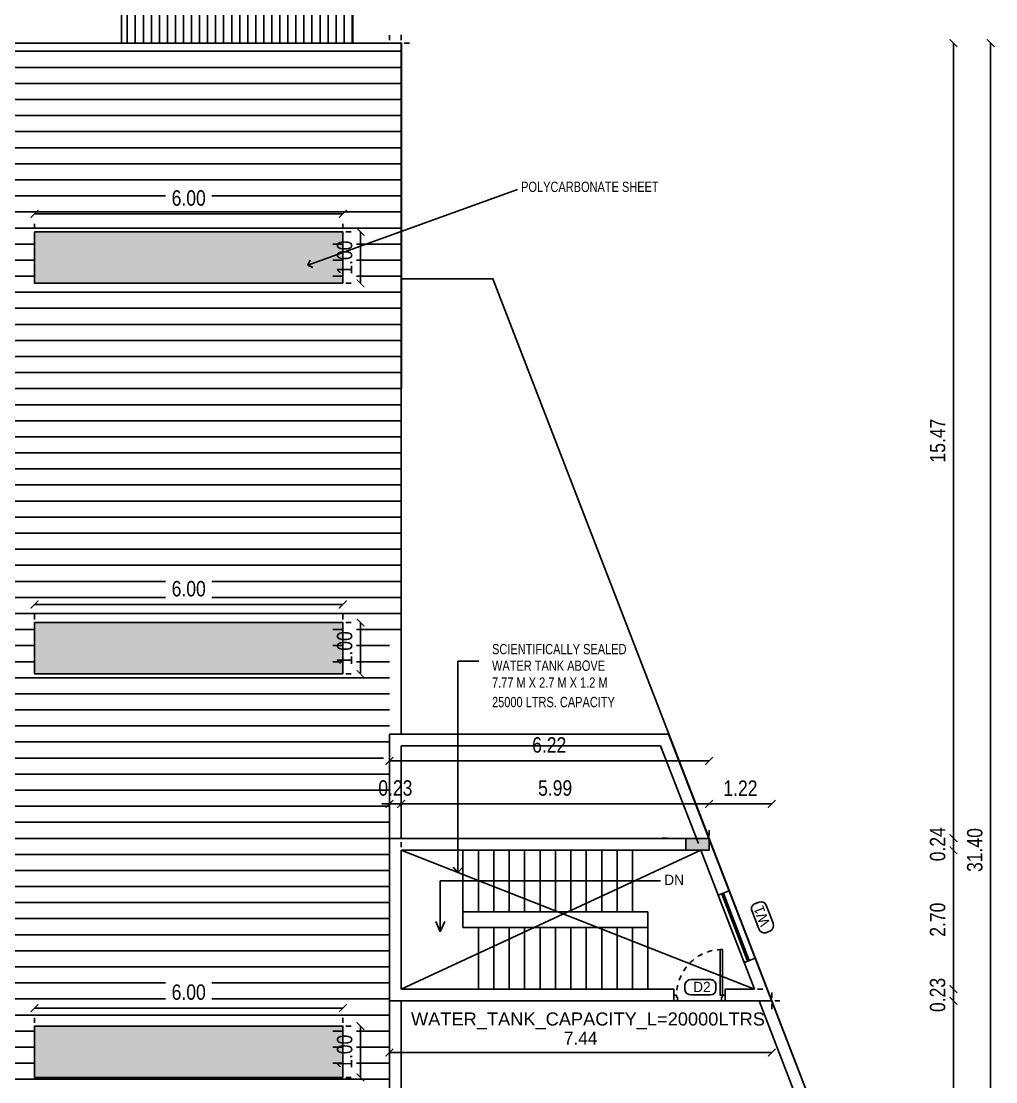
# Model space of a CAD drawing. Header units: metres. Extents: x 1422408 to 2267285, y 4015 to 80428.
# Drawn here: x 2267181.95 to 2267200.91, y 4047.95 to 4068.58 of the extents above; entities that cross this region are included whole.
import ezdxf
from ezdxf.enums import TextEntityAlignment as Align

# ---------------------------------------------------------------- set-up
doc = ezdxf.new("R2010")
doc.units = ezdxf.units.M
doc.header["$LTSCALE"] = 3.5
doc.header["$MEASUREMENT"] = 0
for name, pattern in [('ANIRUDHAN - RESI- EXE -GRD FLR PLAN-06.09.2012 (r1)$0$HIDDEN', [0.375, 0.25, -0.125]), ('DOT2', [0.125, 0, -0.125]), ('HIDDEN', [0.375, 0.25, -0.125])]:
    doc.linetypes.add(name, pattern=pattern)
doc.layers.get('0').update_dxf_attribs({"linetype": 'CONTINUOUS'})
doc.layers.get('DEFPOINTS').update_dxf_attribs({"linetype": 'CONTINUOUS'})
for name, color, linetype in [('ANIRUDHAN - RESI- EXE -GRD FLR PLAN-06.09.2012 (r1)$0$DOOR', 8, 'CONTINUOUS'), ('BLK_1_FLR_2_ROOF_AREA', 54, 'CONTINUOUS'), ('COLUMN', 2, 'CONTINUOUS'), ('DIM', 41, 'CONTINUOUS'), ('DOOR', 8, 'CONTINUOUS'), ('GD', 12, 'CONTINUOUS'), ('HATCH', 15, 'CONTINUOUS'), ('ID', 3, 'CONTINUOUS'), ('RCCFOUNDATION', 250, 'CONTINUOUS'), ('rm no', 57, 'CONTINUOUS'), ('STEPS', 233, 'CONTINUOUS'), ('TEXT', 4, 'CONTINUOUS'), ('TURBOVENT', 16, 'CONTINUOUS'), ('WALL', 125, 'CONTINUOUS'), ('WATER_TANK_CALCULATION', 150, 'CONTINUOUS'), ('WIN', 8, 'CONTINUOUS')]:
    doc.layers.add(name, color=color, linetype=linetype)
doc.styles.add('ED', font='swiss.ttf')
doc.styles.add('ID', font='GOTHIC.TTF', dxfattribs={"width": 0.85})
doc.styles.add('USA TEXT', font='GOTHIC.TTF')
doc.dimstyles.new('1-100-ID', dxfattribs={"dimtxt": 0.3, "dimasz": 0.15, "dimexe": 0.1, "dimexo": 0.06, "dimgap": 0.15, "dimtad": 1, "dimzin": 3, "dimdsep": 46, "dimtxsty": 'ID', "dimblk": 'ARCHTICK', "dimcen": 0, "dimclrd": 252, "dimclre": 252, "dimclrt": 3, "dimadec": 0, "dimazin": 0, "dimtfac": 1, "dimtix": 1, "dimtmove": 2, "dimatfit": 3, "dimldrblk": 'OPEN90', "dimfxl": 0, "dimtolj": 1, "dimtzin": 0, "dimarcsym": 0})
doc.dimstyles.new('1-200-GD', dxfattribs={"dimtxt": 0.25, "dimasz": 0.15, "dimexe": 0.1, "dimexo": 0.06, "dimgap": 0.15, "dimtad": 1, "dimzin": 3, "dimdsep": 46, "dimtxsty": 'USA TEXT', "dimblk": 'ARCHTICK', "dimcen": 0, "dimclrd": 252, "dimclrt": 12, "dimadec": 0, "dimazin": 0, "dimtfac": 1, "dimtix": 1, "dimtmove": 2, "dimatfit": 3, "dimldrblk": 'OPEN90', "dimfxl": 0, "dimtolj": 1, "dimtzin": 0, "dimarcsym": 0})

# ---------------------------------------------------------------- blocks, each defined once
blk = doc.blocks.new('window')
at = {"layer": 'DIM', "color": 9}
for p, q in [((1380, 160), (20, 160)), ((1380, 123), (20, 123)), ((1370, 153), (33, 153)), ((1370, 131), (48, 131))]:
    blk.add_line(p, q, dxfattribs=at)
at = {"layer": 'DIM'}
for p, q in [((48, 153), (56, 146)), ((1352, 146), (48, 146)), ((1352, 139), (48, 139)), ((48, 131), (56, 139)), ((1352, 153), (1344, 146)), ((1352, 131), (1344, 139))]:
    blk.add_line(p, q, dxfattribs=at)
at = {"layer": 'DIM', "color": 9}
for points in [[(0, 123), (20, 123), (20, 160), (0, 160)], [(1400, 123), (1380, 123), (1380, 160), (1400, 160)]]:
    blk.add_lwpolyline(points, close=True, dxfattribs=at)
at = {"layer": 'DIM'}
for points in [[(20, 153), (20, 144, -1), (20, 140), (20, 132), (23, 132), (23, 130), (30, 130), (30, 131), (33, 131), (48, 131), (48, 153), (30, 153), (30, 155), (23, 155), (23, 153)], [(1380, 153), (1380, 144, 1), (1380, 140), (1380, 132), (1377, 132), (1377, 130), (1370, 130), (1370, 131), (1367, 131), (1352, 131), (1352, 153), (1370, 153), (1370, 155), (1377, 155), (1377, 153)]]:
    blk.add_lwpolyline(points, format="xyb", close=True, dxfattribs=at)
at = {"layer": 'WIN'}
for points in [[(0, 230), (1400, 230)], [(0, 0), (1400, 0)]]:
    blk.add_lwpolyline(points, dxfattribs=at)
blk = doc.blocks.new('_ArchTick')
at = {"color": 0, "linetype": 'ByBlock', "const_width": 0.15}
blk.add_lwpolyline([(-0.5, -0.5), (0.5, 0.5)], dxfattribs=at)
blk = doc.blocks.new('*D289')
at = {"layer": 'DEFPOINTS', "color": 0, "ltscale": 400, "transparency": 16777216}
for p in [(2267189.343, 4068.156), (2267194.361, 4052.686), (2267200.087, 4052.686)]:
    blk.add_point(p, dxfattribs=at)
at = {"layer": 'ID', "color": 252, "linetype": 'DOT2', "lineweight": -2, "ltscale": 400, "transparency": 16777216}
for p, q in [((2267189.403, 4068.156), (2267200.187, 4068.156)), ((2267194.421, 4052.686), (2267200.187, 4052.686))]:
    blk.add_line(p, q, dxfattribs=at)
at = {"layer": 'ID', "color": 252, "lineweight": -2, "ltscale": 400, "transparency": 16777216}
blk.add_line((2267200.087, 4068.156), (2267200.087, 4052.686), dxfattribs=at)
at = {"layer": 'ID', "color": 252, "lineweight": -2, "ltscale": 400, "transparency": 16777216, "xscale": 0.15, "yscale": 0.15, "zscale": 0.15}
for p, rotation in [((2267200.087, 4068.156), 90), ((2267200.087, 4052.686), 270)]:
    blk.add_blockref('_ArchTick', p, dxfattribs=dict(at, rotation=rotation))
at = {"layer": 'ID', "color": 3, "ltscale": 400, "transparency": 16777216, "insert": (2267199.78, 4060.421), "char_height": 0.3, "attachment_point": 5, "rotation": 90, "style": 'ID'}
blk.add_mtext('\\A1;15.47', dxfattribs=at)
blk = doc.blocks.new('_Open90')
at = {"color": 0, "linetype": 'ByBlock', "lineweight": -2}
for p, q in [((0, 0), (-1, 0)), ((-0.5, 0.5), (0, 0)), ((0, 0), (-0.5, -0.5))]:
    blk.add_line(p, q, dxfattribs=at)
blk = doc.blocks.new('*D290')
at = {"layer": 'DEFPOINTS', "color": 0, "ltscale": 400, "transparency": 16777216}
for p in [(2267194.361, 4052.686), (2267194.882, 4052.451), (2267200.087, 4052.451)]:
    blk.add_point(p, dxfattribs=at)
at = {"layer": 'ID', "color": 252, "linetype": 'DOT2', "lineweight": -2, "ltscale": 400, "transparency": 16777216}
for p, q in [((2267194.421, 4052.686), (2267200.187, 4052.686)), ((2267194.942, 4052.451), (2267200.187, 4052.451))]:
    blk.add_line(p, q, dxfattribs=at)
at = {"layer": 'ID', "color": 252, "lineweight": -2, "ltscale": 400, "transparency": 16777216}
for p, q in [((2267200.087, 4052.686), (2267200.087, 4052.836)), ((2267200.087, 4052.686), (2267200.087, 4052.451)), ((2267200.087, 4052.451), (2267200.087, 4052.301))]:
    blk.add_line(p, q, dxfattribs=at)
at = {"layer": 'ID', "color": 252, "lineweight": -2, "ltscale": 400, "transparency": 16777216, "xscale": 0.15, "yscale": 0.15, "zscale": 0.15}
for p, rotation in [((2267200.087, 4052.686), 270), ((2267200.087, 4052.451), 90)]:
    blk.add_blockref('_ArchTick', p, dxfattribs=dict(at, rotation=rotation))
at = {"layer": 'ID', "color": 3, "ltscale": 400, "transparency": 16777216, "insert": (2267199.78, 4052.569), "char_height": 0.3, "attachment_point": 5, "rotation": 90, "style": 'ID'}
blk.add_mtext('\\A1;0.24', dxfattribs=at)
blk = doc.blocks.new('*D291')
at = {"layer": 'DEFPOINTS', "color": 0, "ltscale": 400, "transparency": 16777216}
for p in [(2267194.882, 4052.451), (2267196.217, 4049.751), (2267200.087, 4049.751)]:
    blk.add_point(p, dxfattribs=at)
at = {"layer": 'ID', "color": 252, "linetype": 'DOT2', "lineweight": -2, "ltscale": 400, "transparency": 16777216}
for p, q in [((2267194.942, 4052.451), (2267200.187, 4052.451)), ((2267196.277, 4049.751), (2267200.187, 4049.751))]:
    blk.add_line(p, q, dxfattribs=at)
at = {"layer": 'ID', "color": 252, "lineweight": -2, "ltscale": 400, "transparency": 16777216}
blk.add_line((2267200.087, 4052.451), (2267200.087, 4049.751), dxfattribs=at)
at = {"layer": 'ID', "color": 252, "lineweight": -2, "ltscale": 400, "transparency": 16777216, "xscale": 0.15, "yscale": 0.15, "zscale": 0.15}
for p, rotation in [((2267200.087, 4052.451), 90), ((2267200.087, 4049.751), 270)]:
    blk.add_blockref('_ArchTick', p, dxfattribs=dict(at, rotation=rotation))
at = {"layer": 'ID', "color": 3, "ltscale": 400, "transparency": 16777216, "insert": (2267199.78, 4051.101), "char_height": 0.3, "attachment_point": 5, "rotation": 90, "style": 'ID'}
blk.add_mtext('\\A1;2.70', dxfattribs=at)
blk = doc.blocks.new('*D292')
at = {"layer": 'DEFPOINTS', "color": 0, "ltscale": 400, "transparency": 16777216}
for p in [(2267196.552, 4049.521), (2267191.934, 4036.986), (2267200.087, 4036.986)]:
    blk.add_point(p, dxfattribs=at)
at = {"layer": 'ID', "color": 252, "linetype": 'DOT2', "lineweight": -2, "ltscale": 400, "transparency": 16777216}
for p, q in [((2267196.612, 4049.521), (2267200.187, 4049.521)), ((2267191.994, 4036.986), (2267200.187, 4036.986))]:
    blk.add_line(p, q, dxfattribs=at)
at = {"layer": 'ID', "color": 252, "lineweight": -2, "ltscale": 400, "transparency": 16777216}
blk.add_line((2267200.087, 4049.521), (2267200.087, 4036.986), dxfattribs=at)
at = {"layer": 'ID', "color": 252, "lineweight": -2, "ltscale": 400, "transparency": 16777216, "xscale": 0.15, "yscale": 0.15, "zscale": 0.15}
for p, rotation in [((2267200.087, 4049.521), 90), ((2267200.087, 4036.986), 270)]:
    blk.add_blockref('_ArchTick', p, dxfattribs=dict(at, rotation=rotation))
at = {"layer": 'ID', "color": 3, "ltscale": 400, "transparency": 16777216, "insert": (2267199.78, 4043.254), "char_height": 0.3, "attachment_point": 5, "rotation": 90, "style": 'ID'}
blk.add_mtext('\\A1;12.54', dxfattribs=at)
blk = doc.blocks.new('*D294')
at = {"layer": 'DEFPOINTS', "color": 0, "ltscale": 400, "transparency": 16777216}
for p in [(2267189.142, 4068.156), (2267200.811, 4068.156), (2267189.142, 4036.756)]:
    blk.add_point(p, dxfattribs=at)
at = {"layer": 'ID', "color": 252, "linetype": 'DOT2', "lineweight": -2, "ltscale": 400, "transparency": 16777216}
for p, q in [((2267189.202, 4068.156), (2267200.911, 4068.156)), ((2267189.202, 4036.756), (2267200.911, 4036.756))]:
    blk.add_line(p, q, dxfattribs=at)
at = {"layer": 'ID', "color": 252, "lineweight": -2, "ltscale": 400, "transparency": 16777216}
blk.add_line((2267200.811, 4036.756), (2267200.811, 4068.156), dxfattribs=at)
at = {"layer": 'ID', "color": 252, "lineweight": -2, "ltscale": 400, "transparency": 16777216, "xscale": 0.15, "yscale": 0.15, "zscale": 0.15}
for p, rotation in [((2267200.811, 4068.156), 90), ((2267200.811, 4036.756), 270)]:
    blk.add_blockref('_ArchTick', p, dxfattribs=dict(at, rotation=rotation))
at = {"layer": 'ID', "color": 3, "ltscale": 400, "transparency": 16777216, "insert": (2267200.503, 4052.456), "char_height": 0.3, "attachment_point": 5, "rotation": 90, "style": 'ID'}
blk.add_mtext('\\A1;31.40', dxfattribs=at)
blk = doc.blocks.new('*D300')
at = {"layer": 'DEFPOINTS', "color": 0, "ltscale": 400, "transparency": 16777216}
for p in [(2267189.343, 4072.064), (2267189.343, 4068.156), (2267172.573, 4067.566)]:
    blk.add_point(p, dxfattribs=at)
at = {"layer": 'ID', "color": 252, "linetype": 'DOT2', "lineweight": -2, "ltscale": 400, "transparency": 16777216}
for p, q in [((2267172.573, 4067.626), (2267172.573, 4072.164)), ((2267189.343, 4068.216), (2267189.343, 4072.164))]:
    blk.add_line(p, q, dxfattribs=at)
at = {"layer": 'ID', "color": 252, "lineweight": -2, "ltscale": 400, "transparency": 16777216}
blk.add_line((2267172.573, 4072.064), (2267189.343, 4072.064), dxfattribs=at)
at = {"layer": 'ID', "color": 252, "lineweight": -2, "ltscale": 400, "transparency": 16777216, "xscale": 0.15, "yscale": 0.15, "zscale": 0.15, "rotation": 180}
blk.add_blockref('_ArchTick', (2267172.573, 4072.064), dxfattribs=at)
at = {"layer": 'ID', "color": 252, "lineweight": -2, "ltscale": 400, "transparency": 16777216, "xscale": 0.15, "yscale": 0.15, "zscale": 0.15}
blk.add_blockref('_ArchTick', (2267189.343, 4072.064), dxfattribs=at)
at = {"layer": 'ID', "color": 3, "ltscale": 400, "transparency": 16777216, "insert": (2267180.958, 4072.371), "char_height": 0.3, "attachment_point": 5, "style": 'ID'}
blk.add_mtext('\\A1;16.77', dxfattribs=at)
blk = doc.blocks.new('*D261')
at = {"layer": 'DEFPOINTS', "color": 0, "ltscale": 400, "transparency": 16777216}
for p in [(2267196.217, 4049.751), (2267196.217, 4049.521), (2267200.087, 4049.521)]:
    blk.add_point(p, dxfattribs=at)
at = {"layer": 'ID', "color": 252, "linetype": 'DOT2', "lineweight": -2, "ltscale": 400, "transparency": 16777216}
for p, q in [((2267196.277, 4049.751), (2267200.187, 4049.751)), ((2267196.277, 4049.521), (2267200.187, 4049.521))]:
    blk.add_line(p, q, dxfattribs=at)
at = {"layer": 'ID', "color": 252, "lineweight": -2, "ltscale": 400, "transparency": 16777216}
for p, q in [((2267200.087, 4049.751), (2267200.087, 4049.901)), ((2267200.087, 4049.751), (2267200.087, 4049.521)), ((2267200.087, 4049.521), (2267200.087, 4049.371))]:
    blk.add_line(p, q, dxfattribs=at)
at = {"layer": 'ID', "color": 252, "lineweight": -2, "ltscale": 400, "transparency": 16777216, "xscale": 0.15, "yscale": 0.15, "zscale": 0.15}
for p, rotation in [((2267200.087, 4049.751), 270), ((2267200.087, 4049.521), 90)]:
    blk.add_blockref('_ArchTick', p, dxfattribs=dict(at, rotation=rotation))
at = {"layer": 'ID', "color": 3, "ltscale": 400, "transparency": 16777216, "insert": (2267199.78, 4049.636), "char_height": 0.3, "attachment_point": 5, "rotation": 90, "style": 'ID'}
blk.add_mtext('\\A1;0.23', dxfattribs=at)
blk = doc.blocks.new('ANIRUDHAN - RESI- EXE -GRD FLR PLAN-06.09.2012 (r1)$0$DR3')
at = {"layer": 'ANIRUDHAN - RESI- EXE -GRD FLR PLAN-06.09.2012 (r1)$0$DOOR', "color": 252}
for p, q in [((0, 0), (0, -2.46)), ((0, 0), (4, 0)), ((4, 0), (4, -1.96)), ((0, -2.46), (2.5, -2.46)), ((2.5, -1.96), (4, -1.96)), ((2.5, -1.96), (2.5, -2.46)), ((0, -33.5), (0, -36)), ((0, -33.5), (2.5, -33.5)), ((0, -36), (4, -36)), ((2.5, -33.5), (2.5, -34)), ((2.5, -34), (4, -34)), ((4, -34), (4, -36))]:
    blk.add_line(p, q, dxfattribs=at)
at = {"layer": 'ANIRUDHAN - RESI- EXE -GRD FLR PLAN-06.09.2012 (r1)$0$DOOR'}
blk.add_lwpolyline([(36.04, -34), (4, -34), (4, -32.5), (36.04, -32.5)], close=True, dxfattribs=at)
at = {"layer": 'ANIRUDHAN - RESI- EXE -GRD FLR PLAN-06.09.2012 (r1)$0$DOOR', "color": 233, "linetype": 'ANIRUDHAN - RESI- EXE -GRD FLR PLAN-06.09.2012 (r1)$0$HIDDEN', "ltscale": 3}
blk.add_arc((4, -34), 32.03, 0, 92.68672, dxfattribs=at)
blk = doc.blocks.new('*D264')
at = {"layer": 'DEFPOINTS', "color": 0, "ltscale": 400, "transparency": 16777216}
for p in [(2267195.332, 4053.354), (2267195.332, 4052.681), (2267196.552, 4049.521)]:
    blk.add_point(p, dxfattribs=at)
at = {"layer": 'ID', "color": 252, "linetype": 'DOT2', "lineweight": -2, "ltscale": 400, "transparency": 16777216}
for p, q in [((2267195.332, 4052.741), (2267195.332, 4053.454)), ((2267196.552, 4049.581), (2267196.552, 4053.454))]:
    blk.add_line(p, q, dxfattribs=at)
at = {"layer": 'ID', "color": 252, "lineweight": -2, "ltscale": 400, "transparency": 16777216}
blk.add_line((2267196.552, 4053.354), (2267195.332, 4053.354), dxfattribs=at)
at = {"layer": 'ID', "color": 252, "lineweight": -2, "ltscale": 400, "transparency": 16777216, "xscale": 0.15, "yscale": 0.15, "zscale": 0.15, "rotation": 180}
blk.add_blockref('_ArchTick', (2267195.332, 4053.354), dxfattribs=at)
at = {"layer": 'ID', "color": 252, "lineweight": -2, "ltscale": 400, "transparency": 16777216, "xscale": 0.15, "yscale": 0.15, "zscale": 0.15}
blk.add_blockref('_ArchTick', (2267196.552, 4053.354), dxfattribs=at)
at = {"layer": 'ID', "color": 3, "ltscale": 400, "transparency": 16777216, "insert": (2267195.942, 4053.66), "char_height": 0.3, "attachment_point": 5, "style": 'ID'}
blk.add_mtext('\\A1;1.22', dxfattribs=at)
blk = doc.blocks.new('*D265')
at = {"layer": 'DEFPOINTS', "color": 0, "ltscale": 400, "transparency": 16777216}
for p in [(2267189.343, 4053.354), (2267195.332, 4052.681), (2267189.343, 4052.451)]:
    blk.add_point(p, dxfattribs=at)
at = {"layer": 'ID', "color": 252, "linetype": 'DOT2', "lineweight": -2, "ltscale": 400, "transparency": 16777216}
for p, q in [((2267189.343, 4052.511), (2267189.343, 4053.454)), ((2267195.332, 4052.741), (2267195.332, 4053.454))]:
    blk.add_line(p, q, dxfattribs=at)
at = {"layer": 'ID', "color": 252, "lineweight": -2, "ltscale": 400, "transparency": 16777216}
blk.add_line((2267195.332, 4053.354), (2267189.343, 4053.354), dxfattribs=at)
at = {"layer": 'ID', "color": 252, "lineweight": -2, "ltscale": 400, "transparency": 16777216, "xscale": 0.15, "yscale": 0.15, "zscale": 0.15, "rotation": 180}
blk.add_blockref('_ArchTick', (2267189.343, 4053.354), dxfattribs=at)
at = {"layer": 'ID', "color": 252, "lineweight": -2, "ltscale": 400, "transparency": 16777216, "xscale": 0.15, "yscale": 0.15, "zscale": 0.15}
blk.add_blockref('_ArchTick', (2267195.332, 4053.354), dxfattribs=at)
at = {"layer": 'ID', "color": 3, "ltscale": 400, "transparency": 16777216, "insert": (2267192.337, 4053.661), "char_height": 0.3, "attachment_point": 5, "style": 'ID'}
blk.add_mtext('\\A1;5.99', dxfattribs=at)
blk = doc.blocks.new('*D266')
at = {"layer": 'DEFPOINTS', "color": 0, "ltscale": 400, "transparency": 16777216}
for p in [(2267189.113, 4053.354), (2267189.113, 4052.451), (2267189.343, 4052.451)]:
    blk.add_point(p, dxfattribs=at)
at = {"layer": 'ID', "color": 252, "lineweight": -2, "ltscale": 400, "transparency": 16777216}
for p, q in [((2267189.113, 4053.354), (2267188.963, 4053.354)), ((2267189.343, 4053.354), (2267189.113, 4053.354)), ((2267189.343, 4053.354), (2267189.493, 4053.354))]:
    blk.add_line(p, q, dxfattribs=at)
at = {"layer": 'ID', "color": 252, "linetype": 'DOT2', "lineweight": -2, "ltscale": 400, "transparency": 16777216}
for p, q in [((2267189.113, 4052.511), (2267189.113, 4053.454)), ((2267189.343, 4052.511), (2267189.343, 4053.454))]:
    blk.add_line(p, q, dxfattribs=at)
at = {"layer": 'ID', "color": 252, "lineweight": -2, "ltscale": 400, "transparency": 16777216, "xscale": 0.15, "yscale": 0.15, "zscale": 0.15}
blk.add_blockref('_ArchTick', (2267189.113, 4053.354), dxfattribs=at)
at = {"layer": 'ID', "color": 252, "lineweight": -2, "ltscale": 400, "transparency": 16777216, "xscale": 0.15, "yscale": 0.15, "zscale": 0.15, "rotation": 180}
blk.add_blockref('_ArchTick', (2267189.343, 4053.354), dxfattribs=at)
at = {"layer": 'ID', "color": 3, "ltscale": 400, "transparency": 16777216, "insert": (2267189.228, 4053.661), "char_height": 0.3, "attachment_point": 5, "style": 'ID'}
blk.add_mtext('\\A1;0.23', dxfattribs=at)
blk = doc.blocks.new('*D267')
at = {"layer": 'DEFPOINTS', "color": 0, "ltscale": 400, "transparency": 16777216}
for p in [(2267195.332, 4054.192), (2267189.113, 4052.681), (2267195.332, 4052.681)]:
    blk.add_point(p, dxfattribs=at)
at = {"layer": 'ID', "color": 252, "linetype": 'DOT2', "lineweight": -2, "ltscale": 400, "transparency": 16777216}
for p, q in [((2267189.113, 4052.741), (2267189.113, 4054.292)), ((2267195.332, 4052.741), (2267195.332, 4054.292))]:
    blk.add_line(p, q, dxfattribs=at)
at = {"layer": 'ID', "color": 252, "lineweight": -2, "ltscale": 400, "transparency": 16777216}
blk.add_line((2267189.113, 4054.192), (2267195.332, 4054.192), dxfattribs=at)
at = {"layer": 'ID', "color": 252, "lineweight": -2, "ltscale": 400, "transparency": 16777216, "xscale": 0.15, "yscale": 0.15, "zscale": 0.15, "rotation": 180}
blk.add_blockref('_ArchTick', (2267189.113, 4054.192), dxfattribs=at)
at = {"layer": 'ID', "color": 252, "lineweight": -2, "ltscale": 400, "transparency": 16777216, "xscale": 0.15, "yscale": 0.15, "zscale": 0.15}
blk.add_blockref('_ArchTick', (2267195.332, 4054.192), dxfattribs=at)
at = {"layer": 'ID', "color": 3, "ltscale": 400, "transparency": 16777216, "insert": (2267192.222, 4054.499), "char_height": 0.3, "attachment_point": 5, "style": 'ID'}
blk.add_mtext('\\A1;6.22', dxfattribs=at)
blk = doc.blocks.new('*D268')
at = {"layer": 'DEFPOINTS', "color": 0, "ltscale": 400, "transparency": 16777216}
for p in [(2267189.113, 4049.521), (2267196.552, 4049.521), (2267196.552, 4048.515)]:
    blk.add_point(p, dxfattribs=at)
at = {"layer": 'ID', "color": 0, "linetype": 'DOT2', "lineweight": -2, "ltscale": 400, "transparency": 16777216}
for p, q in [((2267189.113, 4049.461), (2267189.113, 4048.415)), ((2267196.552, 4049.461), (2267196.552, 4048.415))]:
    blk.add_line(p, q, dxfattribs=at)
at = {"layer": 'ID', "color": 252, "lineweight": -2, "ltscale": 400, "transparency": 16777216}
blk.add_line((2267189.113, 4048.515), (2267196.552, 4048.515), dxfattribs=at)
at = {"layer": 'ID', "color": 252, "lineweight": -2, "ltscale": 400, "transparency": 16777216, "xscale": 0.15, "yscale": 0.15, "zscale": 0.15, "rotation": 180}
blk.add_blockref('_ArchTick', (2267189.113, 4048.515), dxfattribs=at)
at = {"layer": 'ID', "color": 252, "lineweight": -2, "ltscale": 400, "transparency": 16777216, "xscale": 0.15, "yscale": 0.15, "zscale": 0.15}
blk.add_blockref('_ArchTick', (2267196.552, 4048.515), dxfattribs=at)
at = {"layer": 'ID', "color": 12, "ltscale": 400, "transparency": 16777216, "insert": (2267192.833, 4048.797), "char_height": 0.25, "attachment_point": 5, "style": 'USA TEXT'}
blk.add_mtext('\\A1;7.44', dxfattribs=at)
blk = doc.blocks.new('*D278')
at = {"layer": 'DEFPOINTS', "color": 0, "transparency": 16777216}
for p in [(2267188.208, 4049.031), (2267188.208, 4048.031), (2267188.55, 4048.031)]:
    blk.add_point(p, dxfattribs=at)
at = {"layer": 'GD', "color": 252, "linetype": 'DOT2', "lineweight": -2, "transparency": 16777216}
for p, q in [((2267188.268, 4049.031), (2267188.65, 4049.031)), ((2267188.268, 4048.031), (2267188.65, 4048.031))]:
    blk.add_line(p, q, dxfattribs=at)
at = {"layer": 'GD', "color": 252, "lineweight": -2, "transparency": 16777216}
blk.add_line((2267188.55, 4049.031), (2267188.55, 4048.031), dxfattribs=at)
at = {"layer": 'GD', "color": 252, "lineweight": -2, "transparency": 16777216, "xscale": 0.15, "yscale": 0.15, "zscale": 0.15}
for p, rotation in [((2267188.55, 4049.031), 90), ((2267188.55, 4048.031), 270)]:
    blk.add_blockref('_ArchTick', p, dxfattribs=dict(at, rotation=rotation))
at = {"layer": 'GD', "color": 3, "transparency": 16777216, "insert": (2267188.243, 4048.531), "char_height": 0.3, "attachment_point": 5, "rotation": 90, "style": 'ID'}
blk.add_mtext('\\A1;1.00', dxfattribs=at)
blk = doc.blocks.new('*D279')
at = {"layer": 'DEFPOINTS', "color": 0, "ltscale": 400, "transparency": 16777216}
for p in [(2267182.208, 4049.382), (2267182.208, 4049.031), (2267188.208, 4049.031)]:
    blk.add_point(p, dxfattribs=at)
at = {"layer": 'ID', "color": 252, "linetype": 'DOT2', "lineweight": -2, "ltscale": 400, "transparency": 16777216}
for p, q in [((2267182.208, 4049.091), (2267182.208, 4049.482)), ((2267188.208, 4049.091), (2267188.208, 4049.482))]:
    blk.add_line(p, q, dxfattribs=at)
at = {"layer": 'ID', "color": 252, "lineweight": -2, "ltscale": 400, "transparency": 16777216}
blk.add_line((2267188.208, 4049.382), (2267182.208, 4049.382), dxfattribs=at)
at = {"layer": 'ID', "color": 252, "lineweight": -2, "ltscale": 400, "transparency": 16777216, "xscale": 0.15, "yscale": 0.15, "zscale": 0.15, "rotation": 180}
blk.add_blockref('_ArchTick', (2267182.208, 4049.382), dxfattribs=at)
at = {"layer": 'ID', "color": 252, "lineweight": -2, "ltscale": 400, "transparency": 16777216, "xscale": 0.15, "yscale": 0.15, "zscale": 0.15}
blk.add_blockref('_ArchTick', (2267188.208, 4049.382), dxfattribs=at)
at = {"layer": 'ID', "color": 3, "ltscale": 400, "transparency": 16777216, "insert": (2267185.208, 4049.689), "char_height": 0.3, "attachment_point": 5, "style": 'ID'}
blk.add_mtext('\\A1;6.00', dxfattribs=at)
blk = doc.blocks.new('*D280')
at = {"layer": 'DEFPOINTS', "color": 0, "ltscale": 400, "transparency": 16777216}
for p in [(2267188.208, 4056.881), (2267188.208, 4055.881), (2267188.55, 4055.881)]:
    blk.add_point(p, dxfattribs=at)
at = {"layer": 'ID', "color": 252, "linetype": 'DOT2', "lineweight": -2, "ltscale": 400, "transparency": 16777216}
for p, q in [((2267188.268, 4056.881), (2267188.65, 4056.881)), ((2267188.268, 4055.881), (2267188.65, 4055.881))]:
    blk.add_line(p, q, dxfattribs=at)
at = {"layer": 'ID', "color": 252, "lineweight": -2, "ltscale": 400, "transparency": 16777216}
blk.add_line((2267188.55, 4056.881), (2267188.55, 4055.881), dxfattribs=at)
at = {"layer": 'ID', "color": 252, "lineweight": -2, "ltscale": 400, "transparency": 16777216, "xscale": 0.15, "yscale": 0.15, "zscale": 0.15}
for p, rotation in [((2267188.55, 4056.881), 90), ((2267188.55, 4055.881), 270)]:
    blk.add_blockref('_ArchTick', p, dxfattribs=dict(at, rotation=rotation))
at = {"layer": 'ID', "color": 3, "ltscale": 400, "transparency": 16777216, "insert": (2267188.243, 4056.381), "char_height": 0.3, "attachment_point": 5, "rotation": 90, "style": 'ID'}
blk.add_mtext('\\A1;1.00', dxfattribs=at)
blk = doc.blocks.new('*D281')
at = {"layer": 'DEFPOINTS', "color": 0, "ltscale": 400, "transparency": 16777216}
for p in [(2267182.208, 4057.232), (2267182.208, 4056.881), (2267188.208, 4056.881)]:
    blk.add_point(p, dxfattribs=at)
at = {"layer": 'ID', "color": 252, "linetype": 'DOT2', "lineweight": -2, "ltscale": 400, "transparency": 16777216}
for p, q in [((2267182.208, 4056.941), (2267182.208, 4057.332)), ((2267188.208, 4056.941), (2267188.208, 4057.332))]:
    blk.add_line(p, q, dxfattribs=at)
at = {"layer": 'ID', "color": 252, "lineweight": -2, "ltscale": 400, "transparency": 16777216}
blk.add_line((2267188.208, 4057.232), (2267182.208, 4057.232), dxfattribs=at)
at = {"layer": 'ID', "color": 252, "lineweight": -2, "ltscale": 400, "transparency": 16777216, "xscale": 0.15, "yscale": 0.15, "zscale": 0.15, "rotation": 180}
blk.add_blockref('_ArchTick', (2267182.208, 4057.232), dxfattribs=at)
at = {"layer": 'ID', "color": 252, "lineweight": -2, "ltscale": 400, "transparency": 16777216, "xscale": 0.15, "yscale": 0.15, "zscale": 0.15}
blk.add_blockref('_ArchTick', (2267188.208, 4057.232), dxfattribs=at)
at = {"layer": 'ID', "color": 3, "ltscale": 400, "transparency": 16777216, "insert": (2267185.208, 4057.539), "char_height": 0.3, "attachment_point": 5, "style": 'ID'}
blk.add_mtext('\\A1;6.00', dxfattribs=at)
blk = doc.blocks.new('*D282')
at = {"layer": 'DEFPOINTS', "color": 0, "transparency": 16777216}
for p in [(2267188.208, 4064.482), (2267188.208, 4063.482), (2267188.55, 4063.482)]:
    blk.add_point(p, dxfattribs=at)
at = {"layer": 'GD', "color": 252, "linetype": 'DOT2', "lineweight": -2, "transparency": 16777216}
for p, q in [((2267188.268, 4064.482), (2267188.65, 4064.482)), ((2267188.268, 4063.482), (2267188.65, 4063.482))]:
    blk.add_line(p, q, dxfattribs=at)
at = {"layer": 'GD', "color": 252, "lineweight": -2, "transparency": 16777216}
blk.add_line((2267188.55, 4064.482), (2267188.55, 4063.482), dxfattribs=at)
at = {"layer": 'GD', "color": 252, "lineweight": -2, "transparency": 16777216, "xscale": 0.15, "yscale": 0.15, "zscale": 0.15}
for p, rotation in [((2267188.55, 4064.482), 90), ((2267188.55, 4063.482), 270)]:
    blk.add_blockref('_ArchTick', p, dxfattribs=dict(at, rotation=rotation))
at = {"layer": 'GD', "color": 3, "transparency": 16777216, "insert": (2267188.243, 4063.982), "char_height": 0.3, "attachment_point": 5, "rotation": 90, "style": 'ID'}
blk.add_mtext('\\A1;1.00', dxfattribs=at)
blk = doc.blocks.new('*D283')
at = {"layer": 'DEFPOINTS', "color": 0, "transparency": 16777216}
for p in [(2267182.208, 4064.833), (2267182.208, 4064.482), (2267188.208, 4064.482)]:
    blk.add_point(p, dxfattribs=at)
at = {"layer": 'GD', "color": 252, "linetype": 'DOT2', "lineweight": -2, "transparency": 16777216}
for p, q in [((2267182.208, 4064.542), (2267182.208, 4064.933)), ((2267188.208, 4064.542), (2267188.208, 4064.933))]:
    blk.add_line(p, q, dxfattribs=at)
at = {"layer": 'GD', "color": 252, "lineweight": -2, "transparency": 16777216}
blk.add_line((2267188.208, 4064.833), (2267182.208, 4064.833), dxfattribs=at)
at = {"layer": 'GD', "color": 252, "lineweight": -2, "transparency": 16777216, "xscale": 0.15, "yscale": 0.15, "zscale": 0.15, "rotation": 180}
blk.add_blockref('_ArchTick', (2267182.208, 4064.833), dxfattribs=at)
at = {"layer": 'GD', "color": 252, "lineweight": -2, "transparency": 16777216, "xscale": 0.15, "yscale": 0.15, "zscale": 0.15}
blk.add_blockref('_ArchTick', (2267188.208, 4064.833), dxfattribs=at)
at = {"layer": 'GD', "color": 3, "transparency": 16777216, "insert": (2267185.208, 4065.14), "char_height": 0.3, "attachment_point": 5, "style": 'ID'}
blk.add_mtext('\\A1;6.00', dxfattribs=at)
blk = doc.blocks.new('*D380')
at = {"layer": 'DEFPOINTS', "color": 0, "ltscale": 400, "transparency": 16777216}
for p in [(2267189.113, 4072.064), (2267189.113, 4068.15), (2267172.573, 4067.566)]:
    blk.add_point(p, dxfattribs=at)
at = {"layer": 'ID', "color": 252, "linetype": 'DOT2', "lineweight": -2, "ltscale": 400, "transparency": 16777216}
for p, q in [((2267172.573, 4067.626), (2267172.573, 4072.164)), ((2267189.113, 4068.21), (2267189.113, 4072.164))]:
    blk.add_line(p, q, dxfattribs=at)
at = {"layer": 'ID', "color": 252, "lineweight": -2, "ltscale": 400, "transparency": 16777216}
blk.add_line((2267172.573, 4072.064), (2267189.113, 4072.064), dxfattribs=at)
at = {"layer": 'ID', "color": 252, "lineweight": -2, "ltscale": 400, "transparency": 16777216, "xscale": 0.15, "yscale": 0.15, "zscale": 0.15, "rotation": 180}
blk.add_blockref('_ArchTick', (2267172.573, 4072.064), dxfattribs=at)
at = {"layer": 'ID', "color": 252, "lineweight": -2, "ltscale": 400, "transparency": 16777216, "xscale": 0.15, "yscale": 0.15, "zscale": 0.15}
blk.add_blockref('_ArchTick', (2267189.113, 4072.064), dxfattribs=at)
at = {"layer": 'ID', "color": 3, "ltscale": 400, "transparency": 16777216, "insert": (2267180.843, 4072.372), "char_height": 0.3, "attachment_point": 5, "style": 'ID'}
blk.add_mtext('\\A1;16.54', dxfattribs=at)

msp = doc.modelspace()

# ---------------------------------------------------------------- hatches: boundary and pattern name
at = {"layer": 'COLUMN', "ltscale": 400}
h = msp.add_hatch(color=254, dxfattribs=at)
h.dxf.hatch_style = 1
h.paths.add_polyline_path([(2267195.33179, 4052.68112), (2267195.33179, 4052.45112), (2267194.88179, 4052.45112), (2267194.88179, 4052.68112)])
at = {"layer": 'HATCH', "ltscale": 25}
h = msp.add_hatch(dxfattribs=at)
h.set_pattern_fill('ANSI31', color=250, scale=1.25, angle=45, style=0)
h.set_pattern_definition([(90, (2266038.2313, 3969.55805), (-0.15625, 0), [])])
h.paths.add_polyline_path([(2267188.40292, 4071.15612), (2267183.90292, 4071.15612), (2267183.90292, 4068.15612), (2267188.40292, 4068.15612)])
h = msp.add_hatch(dxfattribs=at)
h.set_pattern_fill('ANSI31', color=250, scale=2.5, angle=135, style=0)
h.set_pattern_definition([(180, (2265990.9992, 3969.55805), (-1e-16, -0.3125), [])])
h.paths.add_polyline_path([(2267188.20792, 4056.88112), (2267188.20792, 4055.88112), (2267182.20792, 4055.88112), (2267182.20792, 4056.88112)], flags=16)
h.paths.add_polyline_path([(2267182.20792, 4063.48212), (2267182.20792, 4064.48212), (2267188.20792, 4064.48212), (2267188.20792, 4063.48212)], flags=16)
edge = h.paths.add_edge_path(flags=16)
edge.add_arc((2267181.47521, 4056.38112), 0.29766, 0, 360)
edge = h.paths.add_edge_path(flags=16)
edge.add_arc((2267181.47521, 4056.38112), 0.225, 0, 360)
edge = h.paths.add_edge_path(flags=16)
edge.add_arc((2267181.47521, 4063.98212), 0.29766, 0, 360)
edge = h.paths.add_edge_path(flags=16)
edge.add_arc((2267181.47521, 4063.98212), 0.225, 0, 360)
h.paths.add_polyline_path([(2267188.20792, 4049.03112), (2267188.20792, 4048.03112), (2267182.20792, 4048.03112), (2267182.20792, 4049.03112)], flags=16)
edge = h.paths.add_edge_path(flags=16)
edge.add_arc((2267181.47521, 4048.53112), 0.29766, 0, 360)
edge = h.paths.add_edge_path(flags=16)
edge.add_arc((2267181.47521, 4048.53112), 0.225, 0, 360)
h.paths.add_polyline_path([(2267188.20792, 4041.43012), (2267188.20792, 4040.43012), (2267182.20792, 4040.43012), (2267182.20792, 4041.43012)], flags=16)
edge = h.paths.add_edge_path(flags=16)
edge.add_arc((2267181.47521, 4040.93012), 0.29766, 0, 360)
edge = h.paths.add_edge_path(flags=16)
edge.add_arc((2267181.47521, 4040.93012), 0.225, 0, 360)
h.paths.add_polyline_path([(2267188.99965, 4054.50408), (2267189.11292, 4054.50408), (2267189.11292, 4054.19402), (2267188.99965, 4054.19402)], flags=16)
h.paths.add_polyline_path([(2267188.01037, 4040.49256), (2267188.01037, 4041.36769), (2267188.47546, 4041.36769), (2267188.47546, 4040.49256)], flags=16)
h.paths.add_polyline_path([(2267184.7571, 4042.32094), (2267185.65875, 4042.32094), (2267185.65875, 4041.85585), (2267184.7571, 4041.85585)], flags=16)
h.paths.add_polyline_path([(2267188.01037, 4048.09356), (2267188.01037, 4048.96869), (2267188.47546, 4048.96869), (2267188.47546, 4048.09356)], flags=16)
h.paths.add_polyline_path([(2267184.7571, 4049.92194), (2267185.65875, 4049.92194), (2267185.65875, 4049.45685), (2267184.7571, 4049.45685)], flags=16)
h.paths.add_polyline_path([(2267188.01037, 4055.94356), (2267188.01037, 4056.81869), (2267188.47546, 4056.81869), (2267188.47546, 4055.94356)], flags=16)
h.paths.add_polyline_path([(2267184.7571, 4057.77194), (2267185.65875, 4057.77194), (2267185.65875, 4057.30685), (2267184.7571, 4057.30685)], flags=16)
h.paths.add_polyline_path([(2267188.01037, 4063.54456), (2267188.01037, 4064.41969), (2267188.47546, 4064.41969), (2267188.47546, 4063.54456)], flags=16)
h.paths.add_polyline_path([(2267184.7571, 4065.37294), (2267185.65875, 4065.37294), (2267185.65875, 4064.90785), (2267184.7571, 4064.90785)], flags=16)
h.paths.add_polyline_path([(2267189.11292, 4036.75612), (2267189.11292, 4056.71112), (2267189.34292, 4056.71112), (2267189.34292, 4068.15612), (2267180.95792, 4068.15612), (2267180.95792, 4036.75612)])
at = {"layer": 'WALL', "ltscale": 400}
h = msp.add_hatch(dxfattribs=at)
h.set_pattern_fill('DOTS', color=1, scale=0.9, style=0)
h.set_pattern_definition([(180, (2268370.91664, 3969.55805), (-0.028125, 0.05625), [0, -0.05625])])
h.paths.add_polyline_path([(2267182.20792, 4064.48212), (2267188.20792, 4064.48212), (2267188.20792, 4063.48212), (2267182.20792, 4063.48212)])
h = msp.add_hatch(dxfattribs=at)
h.set_pattern_fill('DOTS', color=1, scale=0.9, style=0)
h.set_pattern_definition([(180, (2268370.91664, 3961.95705), (-0.028125, 0.05625), [0, -0.05625])])
h.paths.add_polyline_path([(2267182.20792, 4056.88112), (2267188.20792, 4056.88112), (2267188.20792, 4055.88112), (2267182.20792, 4055.88112)])
h = msp.add_hatch(dxfattribs=at)
h.set_pattern_fill('DOTS', color=1, scale=0.9, style=0)
h.set_pattern_definition([(180, (2268370.91664, 3954.10705), (-0.028125, 0.05625), [0, -0.05625])])
h.paths.add_polyline_path([(2267182.20792, 4049.03112), (2267188.20792, 4049.03112), (2267188.20792, 4048.03112), (2267182.20792, 4048.03112)])

# ---------------------------------------------------------------- linework, layer by layer
at = {"layer": 'BLK_1_FLR_2_ROOF_AREA'}
msp.add_lwpolyline([(2267172.34292, 4036.75644), (2267198.36356, 4036.75644), (2267198.36356, 4044.83112), (2267194.5414, 4054.71144), (2267189.34292, 4054.71144), (2267189.34859, 4068.15644), (2267164.34292, 4068.15644), (2267164.34292, 4056.95973), (2267166.18373, 4052.23144), (2267172.34292, 4052.23144)], close=True, dxfattribs=at)
at = {"layer": 'COLUMN', "ltscale": 400}
msp.add_lwpolyline([(2267194.88179, 4052.45112), (2267194.88179, 4052.68112), (2267195.33179, 4052.68112), (2267195.33179, 4052.45112)], close=True, dxfattribs=at)
at = {"layer": 'DOOR', "linetype": 'HIDDEN', "ltscale": 400}
for p, q in [((2267189.34292, 4049.75112), (2267195.17405, 4052.45112)), ((2267189.34292, 4052.45112), (2267196.21679, 4049.75112))]:
    msp.add_line(p, q, dxfattribs=at)
at = {"layer": 'HATCH', "color": 250, "ltscale": 25}
msp.add_lwpolyline([(2267188.40292, 4068.15612), (2267188.40292, 4071.15612), (2267183.90292, 4071.15612), (2267183.90292, 4068.15612)], dxfattribs=at)
at = {"layer": 'RCCFOUNDATION'}
for points in [[(2267188.20792, 4063.48212), (2267182.20792, 4063.48212), (2267182.20792, 4064.48212), (2267188.20792, 4064.48212)], [(2267188.20792, 4055.88112), (2267182.20792, 4055.88112), (2267182.20792, 4056.88112), (2267188.20792, 4056.88112)], [(2267188.20792, 4048.03112), (2267182.20792, 4048.03112), (2267182.20792, 4049.03112), (2267188.20792, 4049.03112)]]:
    msp.add_lwpolyline(points, close=True, dxfattribs=at)
at = {"layer": 'rm no', "color": 205}
for points in [[(2267196.26411, 4051.42668), (2267196.22079, 4051.40995, 1), (2267196.22079, 4051.40995, 0.41543097), (2267196.16282, 4051.27798), (2267196.29951, 4050.92404, 0.37810476), (2267196.43807, 4050.84735), (2267196.52526, 4050.88102, 0.37718621), (2267196.57686, 4051.03116), (2267196.57686, 4051.03116), (2267196.44017, 4051.38509, 0.41421356), (2267196.30799, 4051.44362), (2267196.22079, 4051.40995)], [(2267195.46323, 4049.78691), (2267195.46323, 4049.83334, 1), (2267195.46323, 4049.83334, 0.41543097), (2267195.36101, 4049.93496), (2267194.9816, 4049.93496, 0.37810476), (2267194.86013, 4049.83334), (2267194.86013, 4049.73987, 0.37718621), (2267194.9816, 4049.63765), (2267194.9816, 4049.63765), (2267195.36101, 4049.63765, 0.41421356), (2267195.46323, 4049.73987), (2267195.46323, 4049.83334)]]:
    msp.add_lwpolyline(points, format="xyb", dxfattribs=at)
at = {"layer": 'STEPS'}
for p, q in [((2267190.54292, 4051.25112), (2267190.54292, 4052.45112)), ((2267190.84292, 4051.25112), (2267190.84292, 4052.45112)), ((2267191.14292, 4051.25112), (2267191.14292, 4052.45112)), ((2267191.44292, 4051.25112), (2267191.44292, 4052.45112)), ((2267191.74292, 4051.25112), (2267191.74292, 4052.45112)), ((2267192.04292, 4051.25112), (2267192.04292, 4052.45112)), ((2267192.34292, 4051.25112), (2267192.34292, 4052.45112)), ((2267192.64292, 4051.25112), (2267192.64292, 4052.45112)), ((2267192.94292, 4051.25112), (2267192.94292, 4052.45112)), ((2267193.24292, 4051.25112), (2267193.24292, 4052.45112)), ((2267193.54292, 4051.25112), (2267193.54292, 4052.45112)), ((2267193.84292, 4051.25112), (2267193.84292, 4052.45112)), ((2267194.14292, 4051.25112), (2267190.54292, 4051.25112)), ((2267194.14292, 4050.95112), (2267190.54292, 4050.95112)), ((2267190.84292, 4050.95112), (2267190.84292, 4049.75112)), ((2267191.14292, 4050.95112), (2267191.14292, 4049.75112)), ((2267191.44292, 4050.95112), (2267191.44292, 4049.75112)), ((2267191.74292, 4050.95112), (2267191.74292, 4049.75112)), ((2267192.04292, 4050.95112), (2267192.04292, 4049.75112)), ((2267192.34292, 4050.95112), (2267192.34292, 4049.75112)), ((2267192.64292, 4050.95112), (2267192.64292, 4049.75112)), ((2267192.94292, 4050.95112), (2267192.94292, 4049.75112)), ((2267193.24292, 4050.95112), (2267193.24292, 4049.75112)), ((2267193.54292, 4050.95112), (2267193.54292, 4049.75112)), ((2267193.84292, 4050.95112), (2267193.84292, 4049.75112)), ((2267194.14292, 4050.95112), (2267194.14292, 4049.75112))]:
    msp.add_line(p, q, dxfattribs=at)
at = {"layer": 'STEPS', "ltscale": 400}
for p, q in [((2267190.54292, 4050.95112), (2267190.54292, 4051.25112)), ((2267194.14292, 4050.95112), (2267194.14292, 4051.25112)), ((2267194.64654, 4049.75112), (2267189.34292, 4049.75112)), ((2267194.64654, 4049.75112), (2267189.34292, 4049.75112))]:
    msp.add_line(p, q, dxfattribs=at)
at = {"layer": 'WALL', "ltscale": 400}
for p, q in [((2267172.57292, 4068.15612), (2267189.34292, 4068.15612)), ((2267189.34292, 4068.15612), (2267189.34292, 4054.71112)), ((2267189.11292, 4049.52112), (2267189.11292, 4052.68112)), ((2267189.11292, 4052.68112), (2267195.33179, 4052.68112)), ((2267189.11292, 4052.68112), (2267189.11292, 4052.45612)), ((2267195.08523, 4052.68112), (2267194.84265, 4052.68112)), ((2267195.33179, 4052.68112), (2267196.55217, 4049.52112)), ((2267189.34292, 4052.45112), (2267189.34292, 4049.75112)), ((2267189.34292, 4052.45112), (2267195.17405, 4052.45112)), ((2267195.17405, 4052.45112), (2267194.84265, 4052.45112)), ((2267195.17405, 4052.45112), (2267196.21679, 4049.75112)), ((2267194.38548, 4051.85994), (2267190.10292, 4051.85994)), ((2267190.10292, 4051.85994), (2267190.10292, 4050.86306)), ((2267195.51164, 4051.577), (2267195.7262, 4051.65986)), ((2267190.10292, 4050.86306), (2267190.01786, 4051.06564)), ((2267190.10292, 4050.86306), (2267190.18798, 4051.06564)), ((2267196.01601, 4050.27101), (2267196.23057, 4050.35387)), ((2267189.34292, 4049.75112), (2267194.64654, 4049.75112)), ((2267194.64654, 4049.75112), (2267194.64654, 4049.52112)), ((2267195.64654, 4049.75112), (2267196.21679, 4049.75112)), ((2267195.64654, 4049.75112), (2267195.64654, 4049.52112)), ((2267195.64654, 4049.75112), (2267195.64654, 4049.52112)), ((2267189.11292, 4049.52112), (2267194.64654, 4049.52112)), ((2267195.64654, 4049.52112), (2267196.55217, 4049.52112))]:
    msp.add_line(p, q, dxfattribs=at)
at = {"layer": 'WALL', "color": 251, "ltscale": 400}
for p, q in [((2267189.11292, 4054.71112), (2267189.11292, 4052.68112)), ((2267189.11292, 4054.71112), (2267194.54775, 4054.71112)), ((2267189.34292, 4054.48112), (2267189.34292, 4052.68112)), ((2267189.11292, 4049.52112), (2267189.11292, 4036.75612)), ((2267189.34292, 4049.52112), (2267189.34292, 4036.75612)), ((2267198.13356, 4044.78794), (2267196.30561, 4049.52112)), ((2267198.36356, 4044.83112), (2267196.55217, 4049.52112))]:
    msp.add_line(p, q, dxfattribs=at)
for points in [[(2267189.34927, 4063.57179), (2267191.12553, 4063.57179), (2267195.33813, 4052.66469)], [(2267190.447, 4052.021), (2267190.447, 4056.12875), (2267190.85166, 4056.12875)], [(2267189.34292, 4054.48112), (2267194.39002, 4054.48112), (2267195.12358, 4052.58182)], [(2267190.447, 4052.021), (2267190.35362, 4052.1256)], [(2267190.447, 4052.021), (2267190.54038, 4052.1256)]]:
    msp.add_lwpolyline(points, dxfattribs=at)
at = {"layer": 'WATER_TANK_CALCULATION', "linetype": 'ByBlock'}
msp.add_lwpolyline([(2267189.11292, 4049.52112), (2267196.55217, 4049.52112), (2267195.32985, 4052.68612), (2267189.11292, 4052.68112)], close=True, dxfattribs=at)

# ---------------------------------------------------------------- block references
at = {"layer": 'DOOR', "xscale": 0.0277702635882688, "yscale": 0.0277702635882688, "zscale": 0.0277702635882688, "rotation": 90}
msp.add_blockref('ANIRUDHAN - RESI- EXE -GRD FLR PLAN-06.09.2012 (r1)$0$DR3', (2267194.64681, 4049.52112), dxfattribs=at)
at = {"layer": 'TURBOVENT', "xscale": 0.001, "yscale": 0.001, "zscale": 0.001, "rotation": 111.116427790295}
msp.add_blockref('window', (2267196.23057, 4050.35387), dxfattribs=at)

# ---------------------------------------------------------------- texts
at = {"layer": 'rm no', "style": 'USA TEXT'}
for tag, p in [('DN', (2267194.65282, 4051.77597)), ('D2', (2267195.19236, 4049.69186))]:
    msp.add_attdef(tag, text='L0-09W1', height=0.2, dxfattribs=at).set_placement(p, align=Align.CENTER)
msp.add_attdef('W1', text='L0-09W1', height=0.2, rotation=111.116436, dxfattribs=at).set_placement((2267196.45035, 4051.20824), align=Align.CENTER)
at = {"layer": 'TEXT', "style": 'USA TEXT', "width": 0.8}
for s, p in [('POLYCARBONATE SHEET', (2267191.67589, 4065.2593)), ('SCIENTIFICALLY SEALED', (2267191.10956, 4056.26532)), ('WATER TANK ABOVE', (2267191.10956, 4055.94326)), ('7.77 M X 2.7 M X 1.2 M', (2267191.10956, 4055.61404)), ('25000 LTRS. CAPACITY', (2267191.10956, 4055.23521))]:
    msp.add_text(s, height=0.2, dxfattribs=at).set_placement(p)
at = {"layer": 'WATER_TANK_CALCULATION', "linetype": 'ByBlock', "insert": (2267189.53295, 4049.29589), "char_height": 0.2537879, "attachment_point": 1, "style": 'ED'}
msp.add_mtext_dynamic_manual_height_columns('WATER_TANK_CAPACITY_L=20000LTRS', width=6.8667001, gutter_width=1.26894, heights=[0], dxfattribs=at)

# ---------------------------------------------------------------- dimensions: what is measured, and where the dimension line sits
at = {"layer": 'GD'}
for base, p1, p2, angle, picture, middle in [((2267182.20792, 4064.83285), (2267188.20792, 4064.48212), (2267182.20792, 4064.48212), 180, '*D283', (2267185.20792, 4065.14039)), ((2267188.55046, 4063.48212), (2267188.20792, 4064.48212), (2267188.20792, 4063.48212), 90, '*D282', (2267188.24291, 4063.98212)), ((2267188.55046, 4048.03112), (2267188.20792, 4049.03112), (2267188.20792, 4048.03112), 90, '*D278', (2267188.24291, 4048.53112))]:
    dim = msp.add_linear_dim(base=base, p1=p1, p2=p2, angle=angle, dimstyle='1-100-ID', dxfattribs=at)
    dim.commit()
    dim.dimension.update_dxf_attribs({"geometry": picture, "text_midpoint": middle})
at = {"layer": 'ID', "ltscale": 400}
for base, p1, p2, angle, picture, middle in [((2267189.11292, 4072.06399), (2267172.57292, 4067.56648), (2267189.11292, 4068.14958), 180, '*D380', (2267180.84292, 4072.37153)), ((2267189.34292, 4072.06367), (2267172.57292, 4067.56616), (2267189.34292, 4068.15612), 180, '*D300', (2267180.95792, 4072.37122)), ((2267200.81076, 4068.15612), (2267189.14184, 4036.75612), (2267189.14184, 4068.15612), 270, '*D294', (2267200.50321, 4052.45612)), ((2267200.08722, 4052.68612), (2267189.34292, 4068.15612), (2267194.36141, 4052.68612), 90, '*D289', (2267199.77968, 4060.42112)), ((2267182.20792, 4057.23185), (2267188.20792, 4056.88112), (2267182.20792, 4056.88112), 180, '*D281', (2267185.20792, 4057.53939)), ((2267188.55046, 4055.88112), (2267188.20792, 4056.88112), (2267188.20792, 4055.88112), 90, '*D280', (2267188.24291, 4056.38112)), ((2267200.087223039, 4052.4511231764), (2267194.3614082821, 4052.6861231764), (2267194.8817855292, 4052.4511231764), 90, '*D290', (2267199.7796771508, 4052.5686231757)), ((2267200.08722, 4049.75112), (2267194.88179, 4052.45112), (2267196.21679, 4049.75112), 90, '*D291', (2267199.77968, 4051.10112)), ((2267200.08722, 4049.52112), (2267196.21679, 4049.75112), (2267196.21679, 4049.52112), 90, '*D261', (2267199.77968, 4049.63612)), ((2267182.20792, 4049.38185), (2267188.20792, 4049.03112), (2267182.20792, 4049.03112), 180, '*D279', (2267185.20792, 4049.68939)), ((2267200.087223039, 4036.9861231764), (2267196.552169099, 4049.5211231764), (2267191.9338480579, 4036.9861231764), 90, '*D292', (2267199.7796771508, 4043.2536231758))]:
    dim = msp.add_linear_dim(base=base, p1=p1, p2=p2, angle=angle, dimstyle='1-100-ID', dxfattribs=at)
    dim.commit()
    dim.dimension.update_dxf_attribs({"geometry": picture, "text_midpoint": middle})
for base, p1, p2, picture, middle in [((2267195.33179, 4054.19175), (2267189.11292, 4052.68112), (2267195.33179, 4052.68112), '*D267', (2267192.22235, 4054.4993)), ((2267189.11292, 4053.3536), (2267189.34292, 4052.45112), (2267189.11292, 4052.45112), '*D266', (2267189.22792, 4053.66114)), ((2267189.34292, 4053.3536), (2267195.33179, 4052.68112), (2267189.34292, 4052.45112), '*D265', (2267192.33735, 4053.66114)), ((2267195.33179, 4053.3536), (2267196.55217, 4049.52112), (2267195.33179, 4052.68112), '*D264', (2267195.94198, 4053.66023))]:
    dim = msp.add_linear_dim(base=base, p1=p1, p2=p2, dimstyle='1-100-ID', dxfattribs=at)
    dim.commit()
    dim.dimension.update_dxf_attribs({"geometry": picture, "text_midpoint": middle})
dim = msp.add_aligned_dim(p1=(2267189.11292, 4049.52112), p2=(2267196.55217, 4049.52112), distance=-1.00572, dimstyle='1-200-GD', dxfattribs=at)
dim.commit()
dim.dimension.update_dxf_attribs({"geometry": '*D268', "text_midpoint": (2267192.83255, 4048.79669)})

# ---------------------------------------------------------------- leaders
msp.add_leader([(2267187.52616, 4063.83668), (2267191.60649, 4065.30654)], dimstyle='1-200-GD')

doc.saveas('drawing.dxf')
